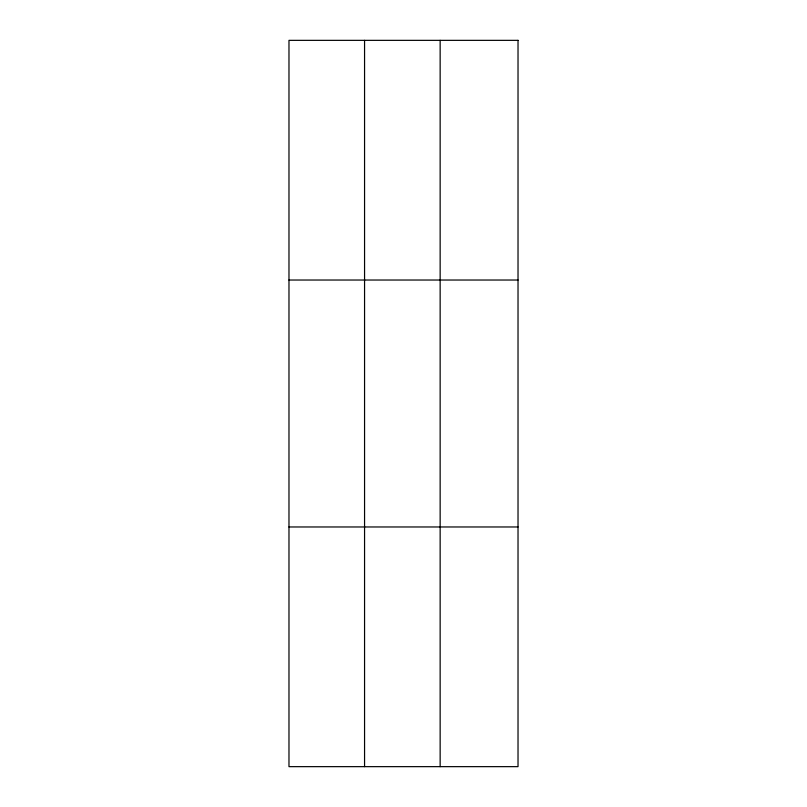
<?xml version="1.0" encoding="UTF-8"?>
<svg xmlns="http://www.w3.org/2000/svg" width="807" height="807" viewBox="0 0 807 807"><rect width="100%" height="100%" fill="white"/><g stroke="black" fill="none" stroke-linecap="round" stroke-linejoin="round"><path stroke-width="1.21" d="M364.562 766.65L364.562 40.35M440.148 766.65L440.148 40.35M288.977 280.029L518.023 280.029M288.977 526.971L518.023 526.971M518.023 40.35L518.023 766.65L288.977 766.65L288.977 40.35L518.023 40.35"/></g></svg>
